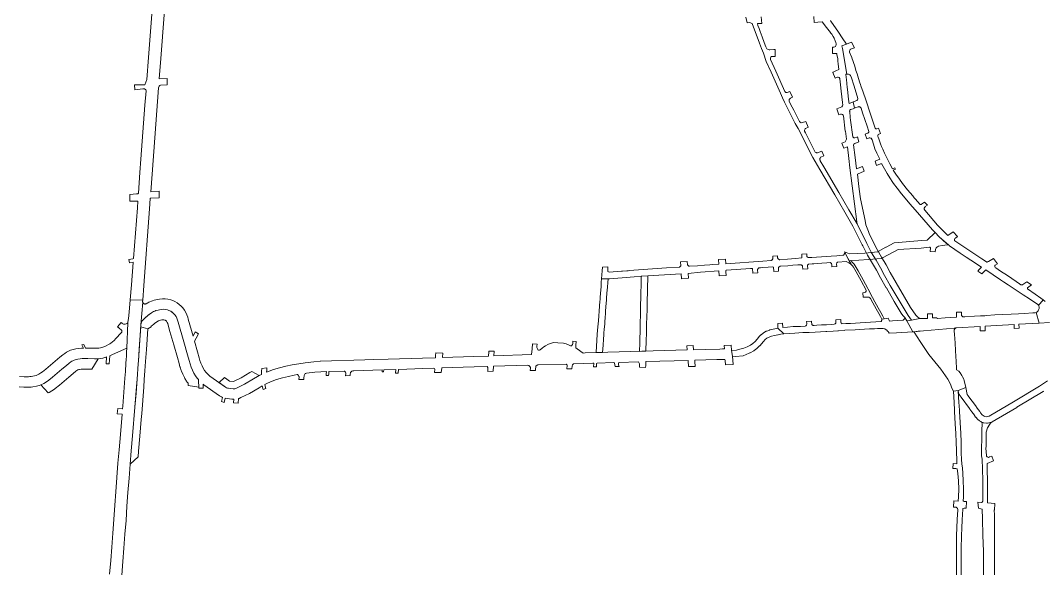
# Model space of a CAD drawing. Header units: inches. Extents: x 704148 to 723432, y 7075344 to 7101810.
# Drawn here: x 713007 to 715544, y 7090529 to 7091888 of the extents above; entities that cross this region are included whole.
import ezdxf

# ---------------------------------------------------------------- set-up
doc = ezdxf.new("R2010")
doc.units = ezdxf.units.IN
doc.header["$MEASUREMENT"] = 0
doc.layers.add('gisdb.gisadmin', color=7, linetype='Continuous', lineweight=9, true_color=0xccf5fc)

msp = doc.modelspace()

# ---------------------------------------------------------------- linework, layer by layer
at = {"layer": 'gisdb.gisadmin'}
for points in [[(713372.3369, 7092021.7057), (713354.7825, 7091793.7647), (713351.0446, 7091743.4999), (713370.59, 7091744.46), (713370.3483, 7091728.1899), (713354.49, 7091727.5), (713352.46, 7091726.64), (713351.14, 7091725.54), (713349.94, 7091723.7), (713349.4065, 7091721.4721), (713333.45, 7091506.8977), (713330.2226, 7091463.4981), (713330.33, 7091463.18), (713351.001, 7091464.4972), (713350.8927, 7091448.4729), (713329.1, 7091447.11), (713328.9917, 7091446.9453), (713327.0796, 7091421.2323), (713312.9045, 7091230.9081), (713310.1661, 7091194.1402), (713309.0091, 7091194.1943), (713279.3498, 7091195.5806), (713282.1515, 7091232.2489), (713286.4159, 7091288.0603), (713286.26, 7091288.3), (713276.9482, 7091286.6854), (713276.0152, 7091295.0258), (713285.78, 7091297.02), (713286.98, 7091297.66), (713287.1653, 7091297.8684), (713296.7633, 7091423.4868), (713298.0062, 7091440.2002), (713286.1568, 7091440.2373), (713278.2396, 7091440.262), (713278.3252, 7091456.8219), (713295.0861, 7091458.0924), (713296.5612, 7091458.2042), (713298.1216, 7091458.3225), (713299.122, 7091459.0795), (713299.456, 7091459.6968), (713303.2722, 7091511.0141), (713305.7535, 7091544.3815), (713315.6685, 7091677.7127), (713318.3623, 7091713.9375), (713317.57, 7091716.34), (713314.13, 7091719.02), (713310.73, 7091719), (713290.2796, 7091715.733), (713289.7482, 7091728.5397), (713315.3442, 7091728.5397), (713320.4535, 7091742.0584), (713324.4692, 7091796.0591), (713342.0257, 7092024.027)], [(714843.6486, 7091897.2303), (714844.889, 7091880.9571), (714837.09, 7091880.82), (714834.49, 7091880.78), (714835.57, 7091875.3), (714838.22, 7091867.91), (714840.94, 7091860.52), (714845.99, 7091847.85), (714851.26, 7091833.25), (714855.21, 7091822.39), (714855.8, 7091821.02), (714856.77, 7091819.37), (714858.04, 7091817.82), (714859.18, 7091817), (714860.56, 7091816.41), (714863.34, 7091815.7), (714865.05, 7091815.62), (714875.38, 7091816.1), (714877.9716, 7091816.176), (714878.4804, 7091799.188), (714870.29, 7091799.13), (714869.37, 7091798.96), (714868.45, 7091798.36), (714867.84, 7091797.76), (714867.32, 7091797.05), (714866.42, 7091795.14), (714866.33, 7091793.99), (714866.5, 7091792.09), (714866.76, 7091791.21), (714879.57, 7091762.58), (714902.43, 7091711.92), (714903.09, 7091710.97), (714904.13, 7091710.2), (714905.07, 7091709.68), (714906.63, 7091709.35), (714907.86, 7091709.26), (714914.9136, 7091712.2946), (714921.6273, 7091697.9008), (714916.1991, 7091695.3446), (714915.3168, 7091694.8107), (714914.5389, 7091694.1337), (714913.8884, 7091693.3334), (714913.3846, 7091692.4335), (714913.0424, 7091691.4607), (714912.8717, 7091690.4436), (714912.8776, 7091689.4372), (714913.0604, 7091688.3974), (714913.4141, 7091687.4286), (714920.5851, 7091673.3497), (714924.48, 7091665.56), (714938.6, 7091637.32), (714940.18, 7091635.7), (714942.96, 7091634.66), (714945.85, 7091634.71), (714954.023, 7091637.9583), (714960.36, 7091623.79), (714960.56, 7091623.23), (714953.47, 7091620.47), (714952.43, 7091619.44), (714951.64, 7091618.13), (714951.13, 7091616.43), (714951.06, 7091616.02), (714951.06, 7091614.33), (714951.15, 7091613.63), (714953.18, 7091609.32), (714977.88, 7091561.34), (714979.687, 7091560.3453), (714981.15, 7091559.54), (714983.5, 7091560.09), (714994.0877, 7091564.2742), (714998.8797, 7091552.1829), (714991.87, 7091549.5), (714991.02, 7091548.89), (714990.12, 7091547.84), (714989.68, 7091547.02), (714989.31, 7091545.63), (714989.14, 7091543.95), (714989.16, 7091542.85), (714989.49, 7091541.73), (714990.26, 7091540.12), (714998.878, 7091525.274), (715036.14, 7091461.09), (715060.7499, 7091418.699), (715081.26, 7091383.37), (715105.5602, 7091334.9143), (715109.1502, 7091328.4208), (715117.542, 7091312.125), (715128.33, 7091293.3502), (715139.3593, 7091274.5299), (715149.6523, 7091255.2919), (715163.7318, 7091231.1542), (715183.2538, 7091197.7092), (715200.3418, 7091168.4342), (715208.3827, 7091156.4071), (715216.7011, 7091144.9389), (715204.7369, 7091142.8457), (715199.52, 7091151.24), (715194.9233, 7091156.0023), (715190.8463, 7091161.9468), (715173.7144, 7091191.2866), (715154.0516, 7091224.9432), (715153.8599, 7091225.2525), (715139.6487, 7091249.632), (715129.3247, 7091268.9078), (715110.1341, 7091301.915), (715107.5599, 7091306.4146), (715095.562, 7091329.2319), (715095.4967, 7091329.3485), (715094.2552, 7091331.6089), (715093.5745, 7091332.9639), (715070.9499, 7091378.2564), (715050.7011, 7091413.1069), (715026.1748, 7091455.3501), (714989.3843, 7091518.7926), (714971.4884, 7091548.2473), (714971.2931, 7091548.6134), (714934.9351, 7091619.9765), (714928.0015, 7091632.7797), (714913.868, 7091661.0016), (714909.8296, 7091669.1246), (714901.6928, 7091685.4882), (714896.6715, 7091696.6744), (714891.6708, 7091707.9409), (714868.0926, 7091760.3125), (714856.2244, 7091786.6002), (714849.0548, 7091806.7219), (714844.4027, 7091818.4592), (714839.5504, 7091831.8187), (714821.0638, 7091880.3826), (714814.429, 7091882.8643), (714809.1477, 7091882.2132), (714805.8197, 7091896.3932)], [(715015.76, 7091888.3), (715015.69, 7091887.44), (715015.75, 7091886.89), (715016.09, 7091886.2), (715035.52, 7091858.87), (715044.76, 7091844.89), (715055.06, 7091829.31), (715043.6571, 7091824.9278), (715045.6138, 7091818.3263), (715055.84, 7091755.22), (715054.81, 7091755.04), (715054.02, 7091754.6), (715053.79, 7091754.21), (715053.72, 7091753.5), (715054.3248, 7091748.0106), (715054.5068, 7091746.3591), (715055.03, 7091741.61), (715057.15, 7091722.29), (715057.4433, 7091717.594), (715059.3674, 7091700.7275), (715061.0543, 7091685.9568), (715061.4246, 7091682.1142), (715068.4119, 7091684.8669), (715071.2965, 7091686.0033), (715074.7677, 7091670.5442), (715071.573, 7091669.3483), (715065.14, 7091666.94), (715064.22, 7091666.3), (715063.49, 7091665.53), (715063.03, 7091663.62), (715063.07, 7091662.35), (715064.56, 7091647.58), (715065.3101, 7091640.9475), (715070.64, 7091599.69), (715071.3, 7091598.88), (715073.09, 7091597.32), (715073.88, 7091596.87), (715075.45, 7091596.72), (715081.42, 7091598.93), (715082.2134, 7091599.2242), (715085.4716, 7091587.0059), (715075.74, 7091583), (715073.65, 7091581.44), (715072.8952, 7091579.6844), (715076.8533, 7091547.9094), (715080.3455, 7091519.9103), (715094.8184, 7091525.9954), (715098.6059, 7091514.4974), (715082.09, 7091507.07), (715085.93, 7091476.43), (715089.0892, 7091451.1896), (715089.72, 7091446.15), (715101.159, 7091392.4265), (715103.46, 7091381.62), (715109.7, 7091364.77), (715112.59, 7091357.29), (715118.51, 7091344.56), (715123.27, 7091335.95), (715131.43, 7091320.07), (715142.1982, 7091301.3298), (715153.3204, 7091282.3519), (715163.76, 7091262.84), (715214.16, 7091176.5), (715226.91, 7091157.52), (715230.82, 7091153.16), (715235.2345, 7091150.0672), (715237.4, 7091148.55), (715216.7011, 7091144.9389), (715208.3827, 7091156.4071), (715200.3418, 7091168.4342), (715183.2538, 7091197.7092), (715163.7318, 7091231.1542), (715149.6523, 7091255.2919), (715139.3593, 7091274.5299), (715128.33, 7091293.3502), (715117.542, 7091312.125), (715109.1502, 7091328.4208), (715105.5602, 7091334.9143), (715081.26, 7091383.37), (715080.5766, 7091388.8469), (715063.8476, 7091522.9182), (715060.98, 7091545.9), (715057.36, 7091574.94), (715048.225, 7091571.3956), (715043.6517, 7091583.8794), (715052.23, 7091587.33), (715054.87, 7091593.54), (715052.34, 7091613.31), (715052.16, 7091613.29), (715047.59, 7091651.3), (715046.83, 7091653.59), (715045.05, 7091654.97), (715043.07, 7091655.93), (715040.68, 7091656.12), (715036.2636, 7091654.3158), (715031.0579, 7091668.5983), (715043.27, 7091674.25), (715044.9, 7091676.32), (715045.71, 7091678.39), (715045.13, 7091684.4), (715041.92, 7091712.49), (715040.1, 7091728.65), (715038.397, 7091743.8051), (715038.32, 7091744.49), (715037.14, 7091746.62), (715034.4, 7091747.52), (715032.63, 7091747.69), (715026.8449, 7091745.0973), (715020.9171, 7091759.5032), (715022.23, 7091760.09), (715029.01, 7091763.05), (715036.34, 7091766.26), (715034.71, 7091780.53), (715033.92, 7091787.5), (715033.3514, 7091793.465), (715031.3433, 7091802.9104), (715031.0452, 7091806.0776), (715030.34, 7091806.26), (715029.41, 7091806.35), (715025.61, 7091806.21), (715020.4201, 7091806.0117), (715020.0832, 7091822.2131), (715024, 7091822.3), (715025.97, 7091822.74), (715027.71, 7091823.9), (715029.05, 7091825.77), (715029.52, 7091827.57), (715029.35, 7091829.71), (715029.1753, 7091830.5897), (715028.54, 7091833.79), (715027.17, 7091837.81), (715024.7, 7091843.89), (715024.83, 7091843.96), (715022.2, 7091848.53), (715018.5, 7091853.98), (715015.9, 7091857.45), (715015.41, 7091858.22), (715005.75, 7091870.76), (714995.05, 7091884.65), (714984.04, 7091883.87), (714975.1236, 7091883.2423), (714973.9626, 7091898.0042)], [(713228.0238, 7090514.9138), (713230.705, 7090548.5594), (713233.163, 7090581.4928), (713235.8448, 7090616.7061), (713238.4479, 7090650.1954), (713240.7068, 7090685.5495), (713243.2231, 7090719.3473), (713245.8771, 7090754.9558), (713248.7924, 7090790.0511), (713251.57, 7090823.4883), (713254.6727, 7090860.8209), (713258.9572, 7090911.2786), (713246.6433, 7090912.1402), (713248.3142, 7090925.558), (713259.08, 7090924.75), (713260.1184, 7090924.955), (713260.6433, 7090931.1363), (713263.3228, 7090966.0498), (713265.7861, 7091000.8261), (713267.0187, 7091017.7599), (713268.5141, 7091038.304), (713269.0549, 7091046.984), (713269.565, 7091055.1712), (713270.0679, 7091063.2423), (713270.3082, 7091067.0986), (713270.76, 7091074.35), (713270.7383, 7091075.6596), (713272.99, 7091137.8), (713273.2883, 7091140.1019), (713274.47, 7091149.22), (713275.482, 7091156.4448), (713277.72, 7091174.25), (713279.3498, 7091195.5806), (713309.0091, 7091194.1943), (713310.1661, 7091194.1402), (713309.9545, 7091191.2996), (713309.9643, 7091190.2914), (713310.1429, 7091189.2991), (713305.6539, 7091133.6226), (713299.3628, 7091043.6539), (713298.8454, 7091036.2553), (713296.108, 7090998.6487), (713293.6405, 7090963.8127), (713290.9447, 7090928.6871), (713284.966, 7090858.2759), (713281.8656, 7090820.9704), (713279.0881, 7090787.5345), (713276.1834, 7090752.5677), (713273.539, 7090717.0878), (713271.0348, 7090683.4517), (713268.7727, 7090648.0481), (713266.1552, 7090614.3739), (713263.477, 7090579.2072), (713261.015, 7090546.2206), (713258.3362, 7090512.6062)], [(715558.7755, 7091138.9818), (715533.213, 7091137.5308), (715525.1039, 7091163.6532), (715525.67, 7091163.76), (715527.26, 7091164.48), (715529.03, 7091165.94), (715530.55, 7091167.83), (715531.63, 7091170.19), (715532.0686, 7091171.7075), (715532.5, 7091173.37), (715532.73, 7091175.47), (715532.73, 7091177.63), (715532.29, 7091179.68), (715531.5874, 7091180.8551), (715542.4829, 7091195.3824), (715548.06, 7091191.5)], [(713004.4977, 7091005.0678), (713016.4725, 7091004.3587), (713020.7413, 7091004.3501), (713026.8243, 7091004.457), (713030.5665, 7091004.7216), (713033.3235, 7091005.09), (713045.7933, 7091007.9127), (713047.2737, 7091008.5066), (713052.785, 7091011.0582), (713057.6528, 7091013.885), (713061.9361, 7091016.7743), (713070.1127, 7091023.1968), (713093.1318, 7091043.4254), (713104.6323, 7091052.8443), (713111.8851, 7091058.698), (713116.6535, 7091062.4094), (713120.9378, 7091065.2332), (713125.6778, 7091067.6647), (713131.2117, 7091070.0384), (713137.7097, 7091072.164), (713144.1564, 7091073.729), (713152.0668, 7091074.7193), (713158.6936, 7091075.3844), (713163.5215, 7091075.5022), (713159.5446, 7091083.4075), (713164.1399, 7091084.7361), (713168.5594, 7091075.5873), (713174.1215, 7091075.6335), (713190.4412, 7091074.9827), (713197.8451, 7091075.2065), (713201.4237, 7091075.5854), (713205.5028, 7091076.3103), (713208.768, 7091077.2001), (713213.8132, 7091078.7154), (713219.8483, 7091081.3123), (713225.6259, 7091084.4406), (713228.3287, 7091086.2353), (713231.0992, 7091088.075), (713239.1927, 7091094.6664), (713243.7893, 7091099.3137), (713256.3392, 7091113.0273), (713258.2452, 7091115.1334), (713258.28, 7091117.57), (713258.44, 7091119.01), (713250.6405, 7091125.5356), (713247.7142, 7091127.9839), (713256.88, 7091139.13), (713258.64, 7091137.69), (713259.6547, 7091136.9797), (713261.04, 7091136.01), (713262.84, 7091135.13), (713264.6, 7091134.61), (713266.72, 7091134.61), (713269.12, 7091135.45), (713271.78, 7091136.59), (713272.4465, 7091137.2565), (713272.99, 7091137.8), (713270.7383, 7091075.6596), (713234.8248, 7091059.7716), (713228.5598, 7091056.6888), (713226.7868, 7091036.2418), (713219.0918, 7091036.7404), (713220.3422, 7091053.529), (713217.326, 7091052.6231), (713215.9267, 7091052.2028), (713211.207, 7091050.9166), (713205.0715, 7091049.8263), (713199.6093, 7091049.248), (713190.3159, 7091048.967), (713173.7111, 7091049.6292), (713166.6417, 7091049.5705), (713160.311, 7091049.4161), (713154.9803, 7091048.8811), (713148.8532, 7091048.114), (713144.8291, 7091047.1371), (713140.3963, 7091045.6871), (713136.7491, 7091044.1227), (713134.0643, 7091042.7454), (713131.8158, 7091041.2635), (713128.0359, 7091038.3214), (713121.0342, 7091032.6704), (713109.9553, 7091023.5968), (713086.737, 7091003.1931), (713077.2562, 7090995.7461), (713071.4665, 7090991.8407), (713064.8007, 7090987.9699), (713057.5824, 7090984.628), (713053.5521, 7090983.0113), (713046.4206, 7090981.397), (713037.9249, 7090979.4738), (713033.208, 7090978.8434), (713027.9704, 7090978.4731), (713020.9639, 7090978.35), (713020.7649, 7090978.35), (713015.677, 7090978.3603), (713003.6964, 7090979.0697)], [(715544.1642, 7090968.9882), (715542.89, 7090968.01), (715477.32, 7090928.62), (715477.19, 7090928.5413), (715416.52, 7090892.36), (715414.9647, 7090891.6503), (715412.837, 7090890.9427), (715411.6006, 7090890.6383), (715404.3847, 7090889.461), (715402.2583, 7090889.4006), (715395.6119, 7090890.1008), (715393.2737, 7090890.7144), (715389.2194, 7090892.4683), (715387.9519, 7090893.1584), (715384.7255, 7090895.3137), (715384.0239, 7090895.8402), (715381.168, 7090898.2391), (715380.5855, 7090898.7799), (715375.6452, 7090903.8466), (715375.1934, 7090904.351), (715372.9328, 7090908.4367), (715372.6664, 7090908.7792), (715366.2717, 7090917.3449), (715366.1083, 7090917.5758), (715361.0967, 7090924.3399), (715360.4828, 7090925.4087), (715339.5949, 7090953.5804), (715339.5825, 7090953.6066), (715334.4577, 7090960.4773), (715332.4846, 7090964.7924), (715332.1383, 7090970.1761), (715350.9936, 7090977.7387), (715354.0481, 7090960.4438), (715356.595, 7090957.0341), (715358.3025, 7090954.748), (715374.6641, 7090932.8433), (715379.2477, 7090926.7068), (715385.43, 7090918.43), (715387.3376, 7090914.7738), (715391.7634, 7090910.2347), (715393.9783, 7090908.3742), (715396.237, 7090906.8654), (715398.5041, 7090905.8847), (715402.8674, 7090905.425), (715408.3939, 7090906.3267), (715409.0998, 7090906.5614), (715468.9649, 7090942.2655), (715533.7839, 7090981.1907), (715553.4234, 7090994.6141)], [(715327.2958, 7090379.7278), (715327.58, 7090540.56), (715327.81, 7090578.15), (715328.21, 7090610.65), (715328.89, 7090630.08), (715329.84, 7090650.21), (715331.24, 7090674.11), (715331.25, 7090675.61), (715330.7, 7090677.54), (715330.13, 7090678.54), (715329.09, 7090679.62), (715328.28, 7090680.15), (715327.25, 7090680.58), (715326.01, 7090680.9), (715324.47, 7090681.06), (715320.6507, 7090681.3265), (715321.4172, 7090696.8635), (715332.42, 7090696.12), (715333.13, 7090706.26), (715333.65, 7090726.01), (715332.51, 7090745.92), (715331.53, 7090764.76), (715329.8558, 7090776.4083), (715326.21, 7090776.81), (715319.1623, 7090777.3084), (715319.75, 7090789.39), (715328.98, 7090788.78), (715328.3937, 7090799.804), (715327.5281, 7090816.1408), (715327.1104, 7090847.6161), (715326.5581, 7090857.6743), (715326.2395, 7090863.6858), (715324.9593, 7090887.8451), (715323.1822, 7090918.2582), (715323.1801, 7090921.3195), (715322.0046, 7090940.5575), (715320.2445, 7090968.5122), (715332.1383, 7090970.1761), (715333.2004, 7090953.6652), (715333.9956, 7090941.0225), (715335.1646, 7090921.929), (715335.1838, 7090918.5569), (715338.2633, 7090863.5869), (715338.5285, 7090858.5332), (715339.0967, 7090848.1887), (715339.5599, 7090815.8988), (715340.4507, 7090799.2117), (715341.3461, 7090788.7001), (715342.5734, 7090777.8519), (715343.5299, 7090765.0164), (715344.5097, 7090746.2132), (715345.6388, 7090726.528), (715345.0905, 7090705.5755), (715344.5512, 7090696.5321), (715346.8608, 7090695.0871), (715353.1068, 7090694.7123), (715352.2413, 7090678.83), (715346.6199, 7090678.83), (715343.5451, 7090677.3831), (715343.4646, 7090675.8371), (715343.4656, 7090675.7126), (715341.8705, 7090649.4027), (715340.8872, 7090629.2651), (715340.2086, 7090610.6475), (715339.8104, 7090577.933), (715339.591, 7090541.0728), (715339.2958, 7090379.6806)], [(715394.9347, 7090498.0242), (715394.7419, 7090546.348), (715395.1689, 7090571.9419), (715393.5243, 7090611.0913), (715392.0054, 7090651.7901), (715391.4169, 7090676.4035), (715382.1562, 7090678.2204), (715381.0056, 7090693.0904), (715389.0882, 7090692.5123), (715389.5912, 7090692.7255), (715391.8015, 7090693.4645), (715393.5363, 7090695.6521), (715393.2234, 7090730.7894), (715393.5339, 7090749.4032), (715392.6255, 7090772.8028), (715392.0094, 7090783.785), (715391.8429, 7090791.7673), (715391.6116, 7090795.8717), (715391.4803, 7090799.9745), (715389.8156, 7090807.9818), (715389.856, 7090828.3733), (715390.4162, 7090849.9752), (715390.4677, 7090871.0315), (715391.6641, 7090888.8547), (715390.2196, 7090892.0928), (715394.0834, 7090890.1443), (715395.8775, 7090889.8927), (715402.7635, 7090889.4453), (715404.9571, 7090889.1871), (715409.4683, 7090890.1093), (715413.4763, 7090890.8182), (715416.6002, 7090892.4285), (715413.3598, 7090889.8227), (715410.3117, 7090886.7704), (715404.6724, 7090878.1091), (715401.4894, 7090866.9687), (715401.4674, 7090847.6852), (715401.192, 7090831.1766), (715400.9239, 7090827.0804), (715402.0227, 7090809.1081), (715402.4019, 7090807.8827), (715402.9753, 7090806.3216), (715403.9611, 7090805.5293), (715405.9457, 7090804.7204), (715407.0407, 7090804.4805), (715409.5543, 7090805.436), (715415.5783, 7090807.2196), (715419.285, 7090795.8534), (715403.695, 7090789.5747), (715404.8146, 7090730.9285), (715404.9555, 7090691.4718), (715404.9537, 7090691.361), (715423.1182, 7090690.2821), (715422.238, 7090673.4511), (715421.6566, 7090673.8963), (715421.3503, 7090674.1309), (715421.3573, 7090673.9188), (715421.7429, 7090662.2398), (715421.7703, 7090659.8259), (715421.9034, 7090642.4313), (715422.2344, 7090571.9847), (715422.0021, 7090501.3487)]]:
    msp.add_lwpolyline(points, dxfattribs=at)
for points in [[(715389.5396, 7091276.6234), (715376.24, 7091285.35), (715372.89, 7091287.55), (715363.58, 7091293.95), (715352.31, 7091300.79), (715349.66, 7091302.51), (715337.08, 7091311.05), (715323.87, 7091320.03), (715310.47, 7091329.13), (715310.83, 7091329.66), (715309.18, 7091330.77), (715307.73, 7091331.58), (715285.12, 7091351.7), (715274.63, 7091362.09), (715268.524, 7091368.745), (715225.565, 7091418.326), (715212.48, 7091433.69), (715204.57, 7091442.44), (715191.38, 7091457.78), (715180.52, 7091472.25), (715171.6415, 7091484.2095), (715169.961, 7091486.606), (715162.4076, 7091498.0448), (715155.75, 7091508.41), (715149.41, 7091519.93), (715143.09, 7091531.41), (715142.46, 7091532.33), (715142.04, 7091532.62), (715141.34, 7091532.77), (715140.18, 7091532.93), (715139.2, 7091532.76), (715129.7799, 7091528.5199), (715125.98, 7091539.0991), (715137.42, 7091543.91), (715130.61, 7091559.03), (715125.64, 7091570.15), (715122.03, 7091581.7), (715118.82, 7091591.99), (715116.13, 7091595.89), (715114.89, 7091596.44), (715112.92, 7091597.16), (715111.52, 7091597.12), (715105.7034, 7091594.9297), (715101.3328, 7091606.3131), (715107.15, 7091608.47), (715108.06, 7091608.91), (715108.95, 7091609.69), (715109.78, 7091610.58), (715110.22, 7091611.45), (715110.35, 7091612.53), (715106.04, 7091625.66), (715100.39, 7091642.87), (715095.05, 7091659.13), (715091.38, 7091670.41), (715090.76, 7091671.59), (715090, 7091672.5), (715089.05, 7091673.18), (715087.96, 7091673.86), (715086.82, 7091674.23), (715085.76, 7091674.43), (715084.72, 7091674.27), (715078.5277, 7091671.9518), (715074.7677, 7091670.5442), (715071.2965, 7091686.0033), (715074.0777, 7091687.099), (715080.68, 7091689.7), (715081.74, 7091690.56), (715082.46, 7091691.5), (715083.04, 7091692.57), (715083.3442, 7091693.767), (715083.244, 7091694.5326), (715079.13, 7091708.29), (715073.01, 7091727.57), (715067.22, 7091745.67), (715065.37, 7091751.44), (715064.95, 7091752.02), (715063.27, 7091753.32), (715061.54, 7091754.27), (715060.14, 7091754.77), (715058.64, 7091755.13), (715056.89, 7091755.26), (715055.84, 7091755.22), (715045.6138, 7091818.3263), (715043.6571, 7091824.9278), (715055.06, 7091829.31), (715061.33, 7091831.59), (715067.912, 7091833.9862), (715074.7528, 7091819.9708), (715065.33, 7091816.64), (715064.75, 7091816.18), (715063.79, 7091815.07), (715063.09, 7091813.78), (715062.49, 7091812.23), (715062.4856, 7091812.0868), (715062.74, 7091809.16), (715068.1393, 7091796.3997), (715068.19, 7091796.28), (715068.3142, 7091795.9145), (715075.48, 7091774.83), (715078.689, 7091764.4884), (715081.2605, 7091756.2013), (715084.91, 7091744.44), (715088.5275, 7091733.7959), (715090.12, 7091729.11), (715091.12, 7091726.18), (715096.63, 7091709.96), (715096.72, 7091709.99), (715099.32, 7091702.81), (715100.66, 7091698.72), (715106.28, 7091681.53), (715111.43, 7091665.63), (715119.49, 7091640.77), (715120.13, 7091638.8), (715125.91, 7091621.41), (715126.17, 7091620.94), (715126.66, 7091620.38), (715127.18, 7091619.96), (715128.13, 7091619.57), (715129.01, 7091619.42), (715129.77, 7091619.43), (715130.31, 7091619.49), (715134.5737, 7091620.9566), (715139.703, 7091607.9002), (715133.95, 7091605.68), (715133.58, 7091605), (715132.99, 7091602.93), (715132.72, 7091601.76), (715132.72, 7091601.16), (715132.82, 7091600.48), (715133.48, 7091598.49), (715135.09, 7091594.27), (715139.42, 7091582.28), (715142.24, 7091575.58), (715144.97, 7091568.7), (715149.34, 7091559.06), (715154.88, 7091547.83), (715160.63, 7091536.17), (715162.72, 7091532.43), (715169.43, 7091520.15), (715175.1065, 7091522.6731), (715176.2848, 7091519.4001), (715171.0587, 7091517.1247), (715177.78, 7091507.14), (715186.43, 7091494.52), (715193.73, 7091484.14), (715206.22, 7091467.93), (715219.28, 7091453.03), (715223.04, 7091448.41), (715226.54, 7091444.54), (715236.98, 7091432.27), (715237.84, 7091431.83), (715238.53, 7091431.62), (715239.55, 7091431.61), (715240.62, 7091431.81), (715241.42, 7091432.22), (715248.5517, 7091437.1268), (715255.6471, 7091429.8433), (715250.614, 7091426.402), (715249.8369, 7091425.7616), (715249.1771, 7091425.0008), (715248.6531, 7091424.1409), (715248.2794, 7091423.2058), (715248.0664, 7091422.2216), (715248.0201, 7091421.2156), (715248.1418, 7091420.216), (715248.428, 7091419.2505), (715248.8709, 7091418.3461), (715249.458, 7091417.528), (715281.227, 7091380.727), (715285.711, 7091375.723), (715306.17, 7091354.8), (715319.6993, 7091363.8207), (715330.622, 7091352.2153), (715325.04, 7091348.54), (715323.99, 7091347.41), (715323.09, 7091345.49), (715322.64, 7091343.86), (715322.73, 7091342.59), (715323.76, 7091341.29), (715348.86, 7091324.87), (715363.26, 7091315.44), (715375.76, 7091307.1), (715375.7601, 7091307.1), (715390.9892, 7091296.8077), (715402.16, 7091289.51), (715403.09, 7091289.05), (715403.66, 7091289), (715404.38, 7091289.12), (715405.31, 7091289.45), (715407.19, 7091290.35), (715420.0325, 7091298.0529), (715429.3052, 7091284.734), (715423.59, 7091280.9), (715423.07, 7091280.22), (715422.85, 7091279.17), (715422.83, 7091278.32), (715423.01, 7091277.22), (715423.76, 7091275.72), (715425.48, 7091274.3), (715437.3, 7091266.69), (715454.02, 7091255.35), (715475.71, 7091240.79), (715483.859, 7091234.978), (715487.1844, 7091232.6062), (715488.2688, 7091232.3965), (715489.3722, 7091232.3495), (715490.4704, 7091232.4661), (715491.5394, 7091232.7439), (715492.5555, 7091233.1767), (715502.2283, 7091239.9017), (715513.6976, 7091232.1634), (715507.59, 7091227.5), (715504.38, 7091224.83), (715503.98, 7091224.31), (715503.8, 7091223.94), (715503.71, 7091223.48), (715503.77, 7091223), (715503.94, 7091222.59), (715504.22, 7091222.28), (715522.63, 7091209.37), (715537.42, 7091199.03), (715542.4829, 7091195.3824), (715531.5874, 7091180.8551), (715531.13, 7091181.62), (715529.48, 7091183.28), (715509.12, 7091197.33), (715493.52, 7091207.67), (715480.55, 7091216.25), (715468.6, 7091224.15), (715455.91, 7091232.58), (715444.73, 7091240.11), (715437.37, 7091245.07), (715400.37, 7091269.77), (715390.7481, 7091259.4665), (715380.7779, 7091266.2882), (715384.34, 7091270.11), (715389.5463, 7091276.5929)], [(715240.175, 7091323.611), (715183.136, 7091320.1324), (715172.5457, 7091314.6871), (715144.305, 7091299.4806), (715142.7807, 7091298.7328), (715141.4927, 7091298.101), (715109.4068, 7091295.6926), (715061.952, 7091292.1308), (715054.3753, 7091306.3165), (715050.17, 7091314.19), (715062.3403, 7091309.1613), (715100.4085, 7091311.2305), (715133.0983, 7091314.7201), (715133.4172, 7091314.9036), (715152.6177, 7091325.9537), (715153.8217, 7091326.1977), (715173.1709, 7091336.9213), (715242.0564, 7091342.0366), (715255.6064, 7091343.3041), (715274.63, 7091362.09), (715285.12, 7091351.7), (715302.566, 7091336.1753), (715307.73, 7091331.58), (715306.59, 7091331.82), (715305.79, 7091331.87), (715292.77, 7091330.17), (715283.37, 7091328.35), (715280.88, 7091327.11), (715279.18, 7091325.77), (715277.49, 7091323.89), (715276.67, 7091322.55), (715275.8, 7091320.04), (715275.2189, 7091314.6276), (715262.7808, 7091315.0158), (715263.1, 7091324.48), (715262.99, 7091325.4), (715262.84, 7091325.76), (715262.53, 7091326.1), (715262.1, 7091326.25), (715261.33, 7091326.26)], [(714461.5768, 7091247.175), (714447.821, 7091247.5375), (714449.31, 7091267.48), (714449.9765, 7091276.3347), (714463.7896, 7091277.2493), (714463.06, 7091265.67), (714466.34, 7091263.51), (714497.3, 7091265.99), (714497.8269, 7091266.0336), (714499.9081, 7091266.206), (714510.7713, 7091267.1058), (714510.8598, 7091267.1132), (714513.7671, 7091267.416), (714516.0226, 7091267.6509), (714609.16, 7091274.38), (714640.86, 7091276.67), (714644.06, 7091279.87), (714643.5035, 7091289.1382), (714660.1759, 7091290.228), (714660.34, 7091287.95), (714660.66, 7091284.19), (714661.14, 7091282.47), (714661.86, 7091281.11), (714662.78, 7091280.03), (714664.22, 7091279.11), (714666.1, 7091278.63), (714685.66, 7091279.87), (714703, 7091281.08), (714715.98, 7091282.03), (714723.25, 7091282.57), (714738.41, 7091283.65), (714737.6587, 7091295.2929), (714755.0178, 7091296.4276), (714755.78, 7091284.71), (714848.05, 7091291.57), (714868.18, 7091293.13), (714869, 7091293.4), (714869.7, 7091293.74), (714870.66, 7091294.37), (714871.37, 7091295.11), (714872.06, 7091296.21), (714872.52, 7091297.36), (714872.75, 7091298.36), (714872.84, 7091299.92), (714872.5158, 7091303.9214), (714884.2087, 7091304.5583), (714884.38, 7091300.78), (714884.41, 7091299.58), (714884.52, 7091298.77), (714885.09, 7091297.46), (714885.57, 7091296.83), (714886.26, 7091296.2), (714887.87, 7091295.16), (714888.94, 7091294.73), (714889.83, 7091294.54), (714908.56, 7091296.22), (714928.99, 7091297.86), (714944.79, 7091299.07), (714944.47, 7091303.34), (714944.5, 7091304.01), (714944.1814, 7091308.3785), (714956.4783, 7091309.3505), (714956.73, 7091306.26), (714956.88, 7091302.65), (714957.34, 7091301.91), (714958.44, 7091300.77), (714960.47, 7091299.9), (714969.13, 7091300.36), (714981.19, 7091301.32), (714993.1, 7091302.27), (715004.89, 7091302.88), (715016.88, 7091303.72), (715031.23, 7091304.73), (715046.38, 7091305.8), (715047.12, 7091306), (715047.79, 7091306.4), (715048.64, 7091307.12), (715049.49, 7091308.12), (715050.11, 7091309.21), (715050.51, 7091310.1), (715050.71, 7091311.32), (715050.66, 7091312.79), (715050.17, 7091314.19), (715066.7131, 7091283.2168), (715065.94, 7091284.01), (715063.8, 7091285.55), (715060.83, 7091287.33), (715057.32, 7091288.94), (715054.6731, 7091290.021), (715033.4084, 7091288.844), (715032.61, 7091288.29), (715031.68, 7091287.46), (715031.07, 7091286.78), (715030.55, 7091283.78), (715030.9957, 7091277.9447), (715018.8438, 7091276.9542), (715018.45, 7091281.99), (715017.94, 7091284.51), (715017.62, 7091285.38), (715017.16, 7091286.07), (715015.88, 7091287.14), (715015.01, 7091287.46), (715014.6577, 7091287.5251), (715006.2529, 7091286.9363), (714994.22, 7091286.04), (714994.21, 7091286.17), (714982.06, 7091285.28), (714973.84, 7091284.68), (714969.9787, 7091284.3825), (714962.15, 7091283.95), (714961.31, 7091283.74), (714960.58, 7091283.42), (714959.74, 7091282.72), (714959.18, 7091282.03), (714958.85, 7091281.44), (714958.63, 7091280.8), (714958.5, 7091279.98), (714958.53, 7091279.2), (714959.0743, 7091272.0824), (714946.7859, 7091271.0807), (714946.36, 7091277.67), (714945.8, 7091279.65), (714944.74, 7091280.94), (714943.54, 7091281.63), (714942.66, 7091281.97), (714941.5, 7091282.08), (714939.77, 7091282.06), (714934.21, 7091281.73), (714922.1, 7091280.85), (714910, 7091279.97), (714890.96, 7091278.4), (714889.8, 7091278.04), (714888.44, 7091277.19), (714887.54, 7091276.34), (714886.9, 7091275.29), (714886.5, 7091273.97), (714886.69, 7091269.55), (714886.9539, 7091266.2038), (714875.0189, 7091265.2309), (714874.16, 7091276.41), (714870.99, 7091277.16), (714860.75, 7091276.34), (714847.4428, 7091275.2728), (714841.9589, 7091274.8331), (714841.0693, 7091274.7617), (714840.05, 7091274.68), (714838.91, 7091274.66), (714838.19, 7091274.49), (714837.3, 7091274.09), (714836.57, 7091273.55), (714835.89, 7091272.87), (714834.95, 7091271.28), (714834.63, 7091270.52), (714834.46, 7091268.74), (714834.9246, 7091261.9628), (714823.0042, 7091260.9912), (714822.16, 7091272.81), (714817.36, 7091272.68), (714757.3, 7091268.57), (714756.86, 7091268.49), (714756.45, 7091268.26), (714756.18, 7091267.82), (714756.13, 7091267.21), (714756.26, 7091265), (714757.1867, 7091255.9), (714739.2761, 7091254.5733), (714738.4, 7091267.34), (714693.55, 7091263.74), (714662.5, 7091260.5), (714663.3903, 7091248.9521), (714646.155, 7091247.6754), (714645.19, 7091259.47), (714562.43, 7091254.92), (714548.0086, 7091253.9335), (714546.6289, 7091253.82), (714546.3984, 7091253.8028), (714529.0564, 7091252.5109), (714498.907, 7091250.0692), (714467.4902, 7091247.5514)], [(715104.1, 7091218.93), (715103.99, 7091219.37), (715091.91, 7091242.05), (715079.39, 7091264.42), (715072.43, 7091276.4), (715070.16, 7091279.68), (715066.7131, 7091283.2168), (715066.3264, 7091283.9407), (715065.6874, 7091285.1371), (715061.952, 7091292.1308), (715066.2354, 7091292.4523), (715070.2966, 7091287.5219), (715070.485, 7091287.3578), (715074.1234, 7091283.6387), (715076.7842, 7091279.9253), (715084.0708, 7091267.4967), (715096.8658, 7091244.6197), (715108.3648, 7091223.0129), (715108.9757, 7091221.9202), (715119.462, 7091201.1557), (715125.6216, 7091190.3478), (715133.9788, 7091175.6642), (715140.5218, 7091163.7617), (715145.2172, 7091154.9014), (715148.9385, 7091148.2882), (715142.84, 7091147.43), (715139.518, 7091153.6764), (715135.32, 7091161.57), (715129.12, 7091172.88), (715120.48, 7091188.06), (715114.51, 7091198.54), (715112.71, 7091200.51), (715110.48, 7091201.83), (715107.57, 7091202.17), (715096.84, 7091201.61), (715096.0635, 7091212.9914), (715100.97, 7091213.15), (715101.97, 7091213.94), (715102.78, 7091214.89), (715103.27, 7091215.68), (715103.75, 7091216.68), (715103.99, 7091217.72)], [(714546.3984, 7091253.8028), (714562.43, 7091254.92), (714560.79, 7091186.9), (714560.51, 7091171.1), (714560.09, 7091153.06), (714559.68, 7091135.3), (714559.13, 7091111.46), (714558.75, 7091094.86), (714557.9905, 7091067.916), (714541.971, 7091067.4494), (714542.5608, 7091088.3722), (714542.7823, 7091096.4534), (714543.2979, 7091118.9207), (714543.6599, 7091134.6123), (714543.9139, 7091145.6162), (714544.0271, 7091150.5203), (714544.4434, 7091168.4254), (714544.7469, 7091184.6101), (714544.8019, 7091187.5848), (714544.9774, 7091194.8633), (714545.1362, 7091201.4501), (714545.4869, 7091215.9964), (714545.8098, 7091229.3897), (714546.0009, 7091237.3174), (714546.1817, 7091244.8158), (714546.2505, 7091247.6687), (714546.319, 7091250.5091)], [(714461.5768, 7091247.175), (714463.8504, 7091247.3197), (714463.1612, 7091238.2226), (714462.4171, 7091226.6438), (714461.2752, 7091212.0937), (714460.3008, 7091199.4544), (714460.0965, 7091194.483), (714458.5553, 7091178.3216), (714457.6537, 7091166.5461), (714457.2704, 7091157.657), (714457.1485, 7091154.8306), (714455.7721, 7091137.4646), (714454.8047, 7091126.8355), (714454.5574, 7091124.118), (714453.3574, 7091110.9328), (714453.1418, 7091108.5638), (714452.3998, 7091097.4078), (714451.4131, 7091082.5725), (714450.2295, 7091064.7773), (714447.5655, 7091064.6997), (714434.163, 7091064.3093), (714437.19, 7091109.82), (714438.8706, 7091128.2857), (714440.2537, 7091143.4828), (714441.1634, 7091155.5199), (714441.68, 7091167.5), (714442.59, 7091179.42), (714443.67, 7091191.62), (714444.11, 7091195.14), (714444.35, 7091200.98), (714445.18, 7091211.51), (714446.45, 7091227.67), (714447.2, 7091239.34), (714447.821, 7091247.5375)], [(713435.0256, 7091104.9317), (713440.4352, 7091116.1725), (713448.1459, 7091111.3342), (713442.36, 7091100.05), (713438.3689, 7091093.1432), (713446.1175, 7091066.0398), (713450.1541, 7091051.4729), (713452.1387, 7091044.616), (713454.4949, 7091037.8778), (713457.2156, 7091031.2783), (713460.1463, 7091025.4931), (713463.6076, 7091020.0088), (713467.5689, 7091014.874), (713471.995, 7091010.1341), (713476.8469, 7091005.831), (713515.6828, 7090978.6318), (713517.8187, 7090977.3848), (713520.1304, 7090976.5058), (713522.5552, 7090976.0186), (713534.1974, 7090974.6648), (713536.3139, 7090974.5693), (713538.4227, 7090974.773), (713540.4817, 7090975.2717), (713542.45, 7090976.0556), (713562.6768, 7090985.8182), (713584.9322, 7090999.4986), (713594.3182, 7091004.9618), (713598.927, 7091007.3558), (713604.3253, 7091010.1378), (713604.8882, 7091018.397), (713605.3587, 7091025.301), (713618.1894, 7091026.7461), (713617.4663, 7091020.1317), (713616.9907, 7091015.7813), (713623.8963, 7091018.5632), (713634.1532, 7091022.1327), (713649.5934, 7091026.758), (713665.2047, 7091030.7681), (713680.9626, 7091034.1568), (713696.8423, 7091036.9188), (713712.6651, 7091039.0291), (713712.8189, 7091039.0496), (713734.2027, 7091041.702), (713749.8998, 7091042.761), (713750.5299, 7091042.803), (713860.7304, 7091046.2375), (713881.7118, 7091046.8915), (713919.0059, 7091048.0538), (714004.1501, 7091050.7074), (714035.8154, 7091051.7211), (714036.3779, 7091057.5134), (714036.9715, 7091063.6256), (714053.9033, 7091062.8966), (714053.11, 7091052.75), (714053.1322, 7091052.2755), (714130.8087, 7091054.7622), (714167.1607, 7091055.9259), (714167.4636, 7091055.9356), (714167.55, 7091057.82), (714168.31, 7091064.06), (714168.4689, 7091068.0566), (714181.8129, 7091067.8561), (714181.101, 7091056.3722), (714274.221, 7091059.3533), (714275.47, 7091073.54), (714276.2637, 7091085.7365), (714288.0382, 7091085.276), (714287.62, 7091080.18), (714287.5, 7091077.38), (714287.82, 7091075.42), (714289.46, 7091072.3), (714290.22, 7091071.42), (714291.3, 7091070.7), (714292.82, 7091070.14), (714293.58, 7091070.1), (714294.3, 7091070.34), (714295.9, 7091071.58), (714300.36, 7091075.52), (714304.74, 7091078.9), (714308.51, 7091081.31), (714314.81, 7091084.51), (714316.49, 7091085.29), (714329.07, 7091089.18), (714339.51, 7091088.21), (714353.09, 7091087.62), (714359.98, 7091085.82), (714369.26, 7091081.86), (714371.1, 7091081.3), (714372.14, 7091081.18), (714373.1, 7091081.5), (714374.34, 7091082.3), (714375.26, 7091083.26), (714375.74, 7091084.38), (714376.2091, 7091086.9418), (714376.6558, 7091092.8466), (714385.1869, 7091091.8488), (714384.4329, 7091082.6906), (714383.91, 7091076.34), (714396.47, 7091067.37), (714402.0631, 7091063.3744), (714407.5226, 7091063.5439), (714407.5323, 7091063.5337), (714660.073, 7091070.8892), (714658.9957, 7091081.159), (714675.0257, 7091081.8958), (714675.7644, 7091071.3463), (714704.9867, 7091072.1974), (714741.2752, 7091073.2543), (714747.5455, 7091073.4171), (714751.7976, 7091073.4315), (714751.8564, 7091073.4317), (714752.8736, 7091073.546), (714752.2441, 7091082.2875), (714769.4962, 7091082.7491), (714769.62, 7091069.66), (714772.33, 7091055.35), (714773.86, 7091034.69), (714754.9603, 7091034.2839), (714754.08, 7091045.03), (714753.5962, 7091047.3647), (714749.4764, 7091047.1645), (714743.8009, 7091047.3168), (714733.4861, 7091047.0164), (714679.171, 7091045.4344), (714678.99, 7091041.94), (714679.8665, 7091029.8615), (714663.3898, 7091030.0942), (714662.68, 7091044.02), (714662.5433, 7091044.9501), (714557.5921, 7091041.8933), (714557.57, 7091041.83), (714557.5605, 7091041.2404), (714557.42, 7091032.51), (714557.18, 7091027.68), (714541.5927, 7091028.2291), (714541.86, 7091036.87), (714541.42, 7091038.47), (714540.66, 7091039.63), (714539.3229, 7091041.3612), (714490.5074, 7091039.9394), (714489.9, 7091037.19), (714490.22, 7091034.27), (714491.0882, 7091029.5035), (714481.7364, 7091029.5446), (714480.26, 7091038.15), (714479.86, 7091038.67), (714479.14, 7091039.07), (714477.8008, 7091039.5693), (714436.7648, 7091038.3741), (714435.66, 7091037.63), (714435.1539, 7091029.0432), (714428.1924, 7091029.2945), (714428.6773, 7091037.0726), (714428.7438, 7091038.1404), (714425.9015, 7091038.0577), (714378.087, 7091036.665), (714377.22, 7091035.63), (714375.78, 7091033.75), (714375.18, 7091030.79), (714374.3355, 7091023.9791), (714362.0609, 7091024.2708), (714362.9, 7091031.99), (714362.66, 7091033.11), (714362.22, 7091033.95), (714360.98, 7091034.75), (714359.7691, 7091036.0786), (714289.486, 7091033.8286), (714288.81, 7091033.45), (714287.37, 7091033.13), (714286.09, 7091032.37), (714285.29, 7091031.33), (714284.81, 7091030.45), (714283.9091, 7091021.9104), (714283.7428, 7091020.3343), (714271.1841, 7091020.2334), (714271.634, 7091026.074), (714271.5163, 7091027.1536), (714271.2246, 7091028.1996), (714270.7667, 7091029.1843), (714270.1547, 7091030.0814), (714269.4049, 7091030.867), (714268.5374, 7091031.5203), (714267.5752, 7091032.0237), (714266.5439, 7091032.364), (714265.1948, 7091033.0509), (714180.2322, 7091030.331), (714179.2738, 7091017.9959), (714165.4753, 7091017.8468), (714166.15, 7091027.54), (714163.957, 7091029.81), (714131.5772, 7091028.7734), (714104.3303, 7091027.9012), (714051.5996, 7091026.2131), (714051.54, 7091026.13), (714050.5291, 7091014.6924), (714033.8136, 7091014.6501), (714034.43, 7091023.54), (714033.43, 7091024.94), (714032.2013, 7091025.5921), (714004.96, 7091024.72), (713945.1, 7091022.8544), (713944.5447, 7091022.8371), (713943.7186, 7091013.0324), (713936.6807, 7091013.3402), (713937.51, 7091022.42), (713937.3829, 7091022.6139), (713907.775, 7091021.6911), (713907.2473, 7091016.5361), (713903.5158, 7091016.5871), (713904.0054, 7091021.5736), (713833.9445, 7091019.3901), (713833.06, 7091019.18), (713830.94, 7091018.9), (713828.94, 7091018.1), (713827.62, 7091017.14), (713826.42, 7091015.82), (713825.7, 7091014.7), (713825.14, 7091013.3), (713824.82, 7091011.74), (713824.4311, 7091007.3152), (713812.8395, 7091007.0894), (713813.46, 7091012.74), (713813.46, 7091013.9), (713812.58, 7091015.78), (713810.5, 7091018.1), (713809.3, 7091018.62), (713809.2957, 7091018.6219), (713772.2005, 7091017.4658), (713771.82, 7091017.18), (713771.21, 7091011.87), (713770.7168, 7091007.5336), (713764.9802, 7091007.9815), (713765.31, 7091011.36), (713765.88, 7091017.23), (713765.8159, 7091017.2668), (713751.8, 7091016.83), (713751.65, 7091016.82), (713736.68, 7091015.81), (713715.88, 7091013.23), (713714.36, 7091012.75), (713713.32, 7091012.19), (713712.2, 7091010.91), (713711.32, 7091009.31), (713710.76, 7091007.31), (713709.94, 7091001.06), (713709.558, 7090997.3794), (713697.0832, 7090998.0551), (713697.638, 7091003.373), (713697.6586, 7091004.3714), (713697.5134, 7091005.3593), (713697.2064, 7091006.3095), (713696.746, 7091007.1956), (713696.145, 7091007.9931), (713695.42, 7091008.6798), (713694.5912, 7091009.2369), (713693.6815, 7091009.6487), (713692.9172, 7091009.8508), (713686.0043, 7091008.6502), (713671.2263, 7091005.475), (713656.5859, 7091001.7159), (713642.1062, 7090997.3789), (713630.7846, 7090993.3625), (713619.7246, 7090988.6737), (713613.1619, 7090985.4136), (713614.1222, 7090981.3999), (713615.586, 7090975.2817), (713608.42, 7090973.0071), (713606.2701, 7090981.7817), (713598.5477, 7090977.3487), (713575.1675, 7090962.9768), (713553.7515, 7090952.6403), (713549.4709, 7090950.8651), (713547.9604, 7090950.4306), (713547.0738, 7090938.9839), (713535.07, 7090939.67), (713535.8322, 7090948.5652), (713535.8203, 7090948.5646), (713531.1944, 7090948.8388), (713519.5522, 7090950.1926), (713514.8597, 7090951.0351), (713512.1055, 7090940.6645), (713505.1838, 7090943.0344), (713507.9816, 7090953.3805), (713505.0947, 7090954.688), (713500.7676, 7090957.3354), (713461.9317, 7090984.5345), (713459.9431, 7090986.2045), (713459.84, 7090984.83), (713460.122, 7090975.9476), (713448.9287, 7090975.7839), (713448.2595, 7090997.5808), (713445.4532, 7091000.8599), (713440.9149, 7091007.1414), (713436.9077, 7091013.7744), (713433.4586, 7091020.714), (713430.245, 7091028.4984), (713427.4555, 7091036.4447), (713425.0983, 7091044.5297), (713421.09, 7091058.9946), (713411.9842, 7091090.8447), (713398.109, 7091140.0425), (713396.6887, 7091144.7668), (713394.9814, 7091149.4106), (713392.7279, 7091153.8153), (713389.961, 7091157.9171), (713386.7208, 7091161.6562), (713383.2819, 7091164.6939), (713379.438, 7091167.1994), (713375.2707, 7091169.1195), (713371.9148, 7091170.2534), (713366.638, 7091171.4321), (713361.2457, 7091171.8291), (713355.8532, 7091171.436), (713351.9841, 7091170.7538), (713348.1605, 7091169.8511), (713342.7162, 7091168.4304), (713339.9345, 7091167.3888), (713337.2453, 7091166.1275), (713331.5802, 7091162.9126), (713326.1715, 7091159.2828), (713324.1757, 7091157.7337), (713322.6249, 7091156.5301), (713320.8411, 7091155.1456), (713315.782, 7091150.6808), (713311.0143, 7091145.9061), (713308.9013, 7091143.2265), (713307.2746, 7091140.2267), (713306.1815, 7091136.994), (713305.6539, 7091133.6226), (713310.1429, 7091189.2991), (713310.4851, 7091188.3507), (713310.9812, 7091187.473), (713311.6173, 7091186.6907), (713312.3755, 7091186.026), (713313.2342, 7091185.4977), (713314.1693, 7091185.1206), (713315.1543, 7091184.9054), (713316.1614, 7091184.8581), (713317.1623, 7091184.9802), (713318.1285, 7091185.2682), (713319.0329, 7091185.7138), (713322.6916, 7091187.762), (713325.2684, 7091189.2046), (713334.5837, 7091193.1258), (713338.4086, 7091194.2669), (713342.2918, 7091195.1906), (713347.1566, 7091196.3043), (713352.0733, 7091197.1598), (713358.9521, 7091197.7878), (713365.8583, 7091197.659), (713372.7089, 7091196.7749), (713379.4216, 7091195.1462), (713384.401, 7091193.4637), (713390.1572, 7091190.9377), (713395.6031, 7091187.7983), (713400.6737, 7091184.0829), (713405.3082, 7091179.8361), (713409.6012, 7091175.001), (713413.4087, 7091169.7749), (713416.6951, 7091164.2065), (713419.43, 7091158.3474), (713421.5879, 7091152.2522), (713423.0723, 7091147.3144)], [(713394.9814, 7091149.4106), (713396.6887, 7091144.7668), (713398.109, 7091140.0425), (713411.9842, 7091090.8447), (713421.09, 7091058.9946), (713425.0983, 7091044.5297), (713427.4555, 7091036.4447), (713430.245, 7091028.4984), (713433.4586, 7091020.714), (713436.9077, 7091013.7744), (713440.9149, 7091007.1414), (713445.4532, 7091000.8599), (713448.2595, 7090997.5808), (713448.3646, 7090994.1598), (713448.8465, 7090978.4613), (713422.7112, 7090982.4683), (713422.6799, 7090983.4881), (713422.5696, 7090987.0802), (713422.5358, 7090988.1836), (713419.8399, 7090991.915), (713418.6607, 7090993.697), (713414.6535, 7091000.33), (713413.6249, 7091002.2024), (713410.1758, 7091009.142), (713409.426, 7091010.7927), (713406.2124, 7091018.5771), (713405.7127, 7091019.8865), (713402.9232, 7091027.8328), (713402.4947, 7091029.1673), (713400.1375, 7091037.2523), (713396.0625, 7091051.9495), (713386.9604, 7091083.7873), (713377.6328, 7091116.8602), (713373.1457, 7091132.7704), (713372.0152, 7091136.5306), (713371.12, 7091138.9657), (713370.296, 7091140.5763), (713369.2843, 7091142.0761), (713368.2079, 7091143.3182), (713367.4929, 7091143.9498), (713366.8322, 7091144.3805), (713365.6422, 7091144.9287), (713364.8997, 7091145.1796), (713362.8291, 7091145.6422), (713361.2363, 7091145.7594), (713359.064, 7091145.6011), (713357.2328, 7091145.2782), (713354.4308, 7091144.6167), (713350.5782, 7091143.6113), (713349.1998, 7091143.0167), (713345.2598, 7091140.7808), (713341.4048, 7091138.1937), (713340.1177, 7091137.1946), (713338.5663, 7091135.9906), (713337.4303, 7091135.1089), (713333.6009, 7091131.7293), (713331.4332, 7091129.5584), (713331.3245, 7091128.0046), (713322.9477, 7091123.3501), (713305.2396, 7091127.9844), (713305.6539, 7091133.6226), (713306.1815, 7091136.994), (713307.2746, 7091140.2267), (713308.9013, 7091143.2265), (713311.0143, 7091145.9061), (713315.782, 7091150.6808), (713322.6249, 7091156.5301), (713326.1715, 7091159.2828), (713331.5802, 7091162.9126), (713337.2453, 7091166.1275), (713339.9345, 7091167.3888), (713342.7162, 7091168.4304), (713348.1605, 7091169.8511), (713351.9841, 7091170.7538), (713355.8532, 7091171.436), (713361.2457, 7091171.8291), (713366.638, 7091171.4321), (713371.9148, 7091170.2534), (713375.2707, 7091169.1195), (713379.438, 7091167.1994), (713386.7208, 7091161.6562), (713389.961, 7091157.9171), (713392.7279, 7091153.8153)], [(714900.126, 7091110.9142), (714884.9796, 7091125.0655), (714885.01, 7091126.98), (714884.5108, 7091136.5055), (714896.861, 7091137.3422), (714897.63, 7091126.88), (714908.88, 7091127.65), (714922.98, 7091129.48), (714928.04, 7091128.7), (714940.87, 7091129.52), (714952.29, 7091130), (714954.09, 7091130.8), (714954.94, 7091131.48), (714955.73, 7091132.36), (714956.27, 7091133.25), (714956.61, 7091134.61), (714956.6, 7091136.29), (714956.2385, 7091141.319), (714968.5091, 7091142.0408), (714968.57, 7091140.08), (714969.07, 7091135.55), (714969.52, 7091134.11), (714970, 7091133.38), (714970.6, 7091132.77), (714971.34, 7091132.28), (714972.29, 7091131.86), (714973.28, 7091131.65), (714974.6, 7091131.64), (714981.26, 7091132.12), (714993.45, 7091133.01), (715005.43, 7091133.57), (715017.52, 7091134.3), (715024.66, 7091134.72), (715026.85, 7091135.56), (715028.5, 7091137.54), (715028.91, 7091139.66), (715028.81, 7091142.1), (715028.5537, 7091145.5729), (715040.8356, 7091146.2953), (715041.46, 7091139.25), (715041.92, 7091137.73), (715042.48, 7091136.98), (715043.22, 7091136.3), (715043.97, 7091135.99), (715053.44, 7091136.42), (715065.49, 7091136.96), (715077.46, 7091137.55), (715089.18, 7091138.2), (715101.37, 7091138.88), (715140.85, 7091141.35), (715141.6, 7091142.41), (715142.16, 7091143.68), (715142.55, 7091145.14), (715142.7121, 7091146.4203), (715142.84, 7091147.43), (715158.2696, 7091149.6013), (715160.076, 7091146.4203), (715162.2, 7091142.68), (715169.2572, 7091143.0964), (715195.59, 7091144.65), (715199.33, 7091147.9), (715199.52, 7091151.24), (715204.7369, 7091142.8457), (715219.4672, 7091115.9242), (715179.1827, 7091113.428), (715161.02, 7091112.61), (715159.2, 7091115.4), (715159.1029, 7091115.5357), (715159.0925, 7091115.5301), (715157.15, 7091117.88), (715155.41, 7091119.62), (715153.67, 7091121.05), (715152.3, 7091122.03), (715151.21, 7091122.6), (715150.09, 7091123.03), (715149.85, 7091123.09), (715146.03, 7091124.11), (715144.42, 7091124.25), (715140.08, 7091124.34), (715137.19, 7091124.16), (715131.77, 7091123.82), (715124.22, 7091123.56), (715112.53, 7091123.12), (715100.03, 7091122.26), (715076.56, 7091120.97), (715050.91, 7091119.66), (715049.05, 7091119.45), (715035.2551, 7091118.7306), (715033.71, 7091118.65), (715021.78, 7091117.78), (715006.44, 7091116.9), (715005.33, 7091116.98), (715004.18, 7091116.92), (714991.04, 7091116.15), (714977.55, 7091115.36), (714962.93, 7091114.64), (714947.12, 7091113.82), (714926.8026, 7091112.4767), (714913.0572, 7091111.741)], [(715328.1295, 7091125.8893), (715322.0456, 7091125.3314), (715245.7827, 7091118.3375), (715222.3811, 7091116.1914), (715219.4672, 7091115.9242), (715204.7369, 7091142.8457), (715216.7011, 7091144.9389), (715237.4, 7091148.55), (715255.89, 7091148.58), (715256.4, 7091160.55), (715268.6356, 7091160.5824), (715268.34, 7091152.7), (715268.78, 7091151.24), (715269.33, 7091150.55), (715276.15, 7091150.73), (715278.74, 7091150.28), (715281.17, 7091149.3), (715299.72, 7091150.46), (715313.34, 7091151.38), (715327.54, 7091152.33), (715327.5988, 7091164.6483), (715340.1415, 7091164.9304), (715340.14, 7091163.24), (715339.93, 7091161.99), (715339.94, 7091159.76), (715340.17, 7091157.62), (715340.58, 7091156.4), (715341.6, 7091154.83), (715342.65, 7091153.89), (715343.98, 7091153.34), (715348.8, 7091153.27), (715372.68, 7091154.66), (715387.41, 7091155.28), (715398.12, 7091155.92), (715402.61, 7091156.58), (715422.67, 7091157.78), (715442.97, 7091158.63), (715463.4729, 7091159.7188), (715481.95, 7091160.7), (715496.14, 7091161.6), (715516.96, 7091162.65), (715521.2158, 7091162.8916), (715523.179, 7091163.1671), (715525.1039, 7091163.6532), (715533.213, 7091137.5308), (715482.6144, 7091134.6586), (715482.9317, 7091124.9738), (715470.8846, 7091124.0291), (715470.6019, 7091133.9767), (715399.0482, 7091129.915), (715399.3473, 7091118.762), (715386.9644, 7091118.4769), (715386.4976, 7091129.2025)], [(713298.6823, 7090805.9793), (713279.0881, 7090787.5345), (713281.8656, 7090820.9704), (713284.966, 7090858.2759), (713290.9447, 7090928.6871), (713294.7804, 7090979.9057), (713296.108, 7090998.6487), (713298.8454, 7091036.2553), (713299.3627, 7091043.6539), (713301.4254, 7091073.1509), (713302.1052, 7091085.3223), (713305.2396, 7091127.9844), (713322.9477, 7091123.3501), (713320.0683, 7091084.1609), (713319.3974, 7091072.1471), (713317.3189, 7091042.3983), (713315.6363, 7091018.9906), (713314.0618, 7090997.3594), (713312.7354, 7090978.6339), (713307.7347, 7090913.6804), (713306.4691, 7090898.7694), (713302.9028, 7090856.769), (713299.8038, 7090819.4799)], [(715350.9936, 7090977.7387), (715332.1383, 7090970.1761), (715320.2445, 7090968.5122), (715316.6942, 7090976.1766), (715314.0539, 7090983.854), (715310.6781, 7090991.2376), (715306.5987, 7090998.257), (715289.3482, 7091023.5271), (715259.553, 7091060.0622), (715237.7443, 7091091.7037), (715223.0121, 7091115.1857), (715221.2007, 7091115.7188), (715219.4672, 7091115.9242), (715222.3811, 7091116.1914), (715232.9949, 7091117.1648), (715245.7827, 7091118.3375), (715322.0456, 7091125.3314), (715328.1295, 7091125.8893), (715327.1958, 7091125.7622), (715326.2936, 7091125.4905), (715325.4451, 7091125.0809), (715324.6711, 7091124.5435), (715323.9908, 7091123.8915), (715323.4209, 7091123.1411), (715322.9756, 7091122.3108), (715322.6658, 7091121.4209), (715322.4991, 7091120.4935), (715322.2792, 7091119.747), (715322.8, 7091107.3), (715323.53, 7091101), (715324.33, 7091086.2), (715325.1, 7091070.96), (715326.367, 7091052.6647), (715326.798, 7091045.1065), (715327.24, 7091037.53), (715327.5207, 7091031.0294), (715328.0332, 7091021.7682), (715333.83, 7091018.65), (715336.65, 7091014.25), (715341.18, 7091007.71), (715343.11, 7091004.26), (715345.74, 7090998.76), (715347.34, 7090994.99)], [(714900.126, 7091110.9142), (714900.06, 7091110.91), (714892.0502, 7091110.4965), (714885.5118, 7091108.4965), (714884.6027, 7091108.2756), (714876.7294, 7091106.8441), (714869.6127, 7091105.0582), (714863.3028, 7091102.7948), (714857.9393, 7091099.9292), (714853.688, 7091096.5541), (714849.5509, 7091092.2572), (714840.4305, 7091081.5478), (714839.8463, 7091080.9314), (714833.8771, 7091075.2676), (714833.513, 7091074.9426), (714833.0986, 7091074.6175), (714826.0209, 7091069.4323), (714825.293, 7091068.9575), (714825.004, 7091068.7985), (714816.1088, 7091064.1408), (714815.2298, 7091063.746), (714814.0534, 7091063.0936), (714798.9253, 7091056.7112), (714779.5647, 7091054.8677), (714772.33, 7091055.35), (714769.62, 7091069.66), (714782.2508, 7091070.6783), (714791.0525, 7091072.5786), (714800.251, 7091075.1841), (714809.1144, 7091078.539), (714817.0497, 7091082.6942), (714823.2328, 7091087.2241), (714828.5249, 7091092.2455), (714837.528, 7091102.817), (714837.8555, 7091103.1786), (714842.5323, 7091108.0362), (714843.1531, 7091108.616), (714843.3213, 7091108.7532), (714848.5574, 7091112.9101), (714849.5316, 7091113.5726), (714849.7617, 7091113.7005), (714856.28, 7091117.1831), (714857.3313, 7091117.6509), (714864.5818, 7091120.2518), (714865.3356, 7091120.481), (714873.0911, 7091122.4272), (714873.6073, 7091122.5388), (714881.2796, 7091123.9337), (714884.9796, 7091125.0655)], [(713173.7111, 7091049.6292), (713190.3159, 7091048.967), (713193.9571, 7091049.0771), (713199.6093, 7091049.248), (713184.0342, 7091023.1968), (713173.3008, 7091023.6249), (713167.0666, 7091023.5731), (713161.9285, 7091023.4478), (713157.8939, 7091023.0429), (713153.5501, 7091022.4991), (713151.9484, 7091022.1102), (713149.5807, 7091021.3358), (713146.978, 7091020.1175), (713144.1868, 7091017.9449), (713137.4361, 7091012.4965), (713126.7788, 7091003.7682), (713103.8999, 7090983.6627), (713093.3166, 7090975.2995), (713091.7957, 7090974.1915), (713086.006, 7090970.2861), (713084.5229, 7090969.3567), (713077.8571, 7090965.4859), (713075.7242, 7090964.3759), (713057.5824, 7090984.628), (713064.8007, 7090987.9699), (713071.4665, 7090991.8407), (713077.2562, 7090995.7461), (713086.737, 7091003.1931), (713109.9553, 7091023.5968), (713121.0342, 7091032.6704), (713128.0359, 7091038.3214), (713131.8158, 7091041.2635), (713134.0643, 7091042.7454), (713136.7491, 7091044.1227), (713140.3963, 7091045.6871), (713144.8291, 7091047.1371), (713148.8532, 7091048.114), (713154.9803, 7091048.8811), (713160.311, 7091049.4161), (713166.6417, 7091049.5705)], [(713584.9322, 7090999.4986), (713562.6768, 7090985.8182), (713542.45, 7090976.0556), (713540.4817, 7090975.2717), (713538.4227, 7090974.773), (713536.3139, 7090974.5693), (713534.1974, 7090974.6648), (713522.5552, 7090976.0186), (713520.1304, 7090976.5058), (713517.8187, 7090977.3848), (713515.6828, 7090978.6318), (713499.3298, 7090990.0848), (713512.7339, 7091002.6726), (713515.1261, 7091000.9972), (713525.3875, 7090993.8105), (713535.4107, 7090992.645), (713554.0294, 7091001.6314), (713575.8773, 7091015.0552), (713580.5274, 7091017.7619), (713598.927, 7091007.3558), (713594.3182, 7091004.9618)]]:
    msp.add_lwpolyline(points, close=True, dxfattribs=at)

doc.saveas('drawing.dxf')
